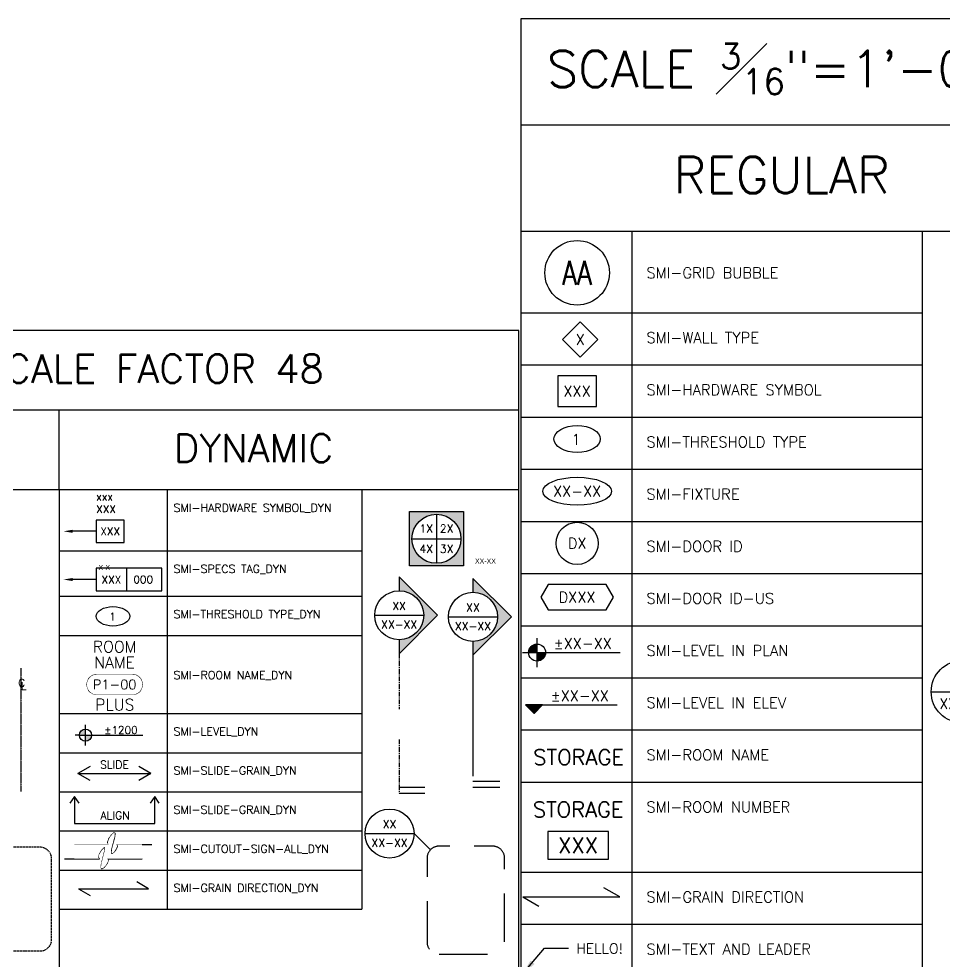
# Model space of a CAD drawing. Header units: inches. Extents: x -11160 to 9368, y -3485 to 2663.
# Drawn here: x -3901.5 to -3442.9, y 1054.7 to 1521.7 of the extents above; entities that cross this region are included whole.
import ezdxf
from ezdxf.enums import TextEntityAlignment as Align

# ---------------------------------------------------------------- set-up
doc = ezdxf.new("R2018")
doc.units = ezdxf.units.IN
doc.header["$MEASUREMENT"] = 0
doc.set_wipeout_variables(frame=1)
for name, pattern in [('AUDIT_D_100415104425-1', [0]), ('CENTER', [2, 1.25, -0.25, 0.25, -0.25]), ('CENTER2', [1.125, 0.75, -0.125, 0.125, -0.125]), ('HIDDENX2', [0.75, 0.5, -0.25])]:
    doc.linetypes.add(name, pattern=pattern)
doc.layers.add('A-ARCH-NOTE', color=2, linetype='AUDIT_D_100415104425-1', lineweight=20)
doc.layers.add('SM-A-NOTE', color=2, linetype='Continuous')
doc.layers.add('SM-I-Ctrl-Wout', color=197, linetype='Continuous')
doc.styles.add('ATTRIBUTES', font='romans.shx')
doc.styles.add('ATTRIBUTES-1', font='romans.shx', dxfattribs={"height": 0.082031})
doc.styles.add('SIMPLEX', font='simplex.shx')
doc.styles.add('SMI-1', font='romans.shx', dxfattribs={"height": 0.082031})
doc.styles.add('SMI-48', font='romans.shx', dxfattribs={"height": 4})
doc.styles.add('SMI-64', font='romans.shx', dxfattribs={"height": 5.332031})
doc.styles.add('SMM-1', font='romans.shx', dxfattribs={"height": 2})
doc.styles.add('SMM-75', font='romans.shx', dxfattribs={"height": 150})
doc.dimstyles.new('SMI-64', dxfattribs={"dimscale": 64, "dimtxt": 5.332031, "dimasz": 0.125, "dimexe": 0.078125, "dimexo": 0.078125, "dimgap": 0.0625, "dimtad": 1, "dimdec": 4, "dimzin": 3, "dimdsep": 46, "dimlunit": 4, "dimtxsty": 'SMI-64', "dimblk": 'SMI-thick', "dimcen": 0.09375, "dimclrd": 1, "dimclre": 1, "dimclrt": 2, "dimadec": 0, "dimazin": 0, "dimtfac": 0.09375, "dimtdec": 4, "dimtmove": 2, "dimatfit": 3, "dimfxl": 0.078125, "dimfrac": 2, "dimtolj": 1, "dimtzin": 3, "dimarcsym": 0})

# ---------------------------------------------------------------- blocks, each defined once
blk = doc.blocks.new('SMI-cline-symbol')
at = {"color": 2, "char_height": 0.082, "width": 2.23601, "style": 'SMI-1'}
for s, insert, attachment_point in [('C', (-0.029, 0.114), 1), ('L', (0, 0), 7)]:
    blk.add_mtext(s, dxfattribs=dict(at, insert=insert, attachment_point=attachment_point))
blk = doc.blocks.new('SMI-4way-elev_dyn')
h = blk.add_hatch(color=8)
h.paths.add_polyline_path([(-0.2802, 0.2802), (-0.2802, -0.2802), (0.2802, -0.2802), (0.2802, 0.2802)])
h.paths.add_polyline_path([(0.2531, 0, 1), (-0.2531, 0, 1)], flags=16)
h.paths.add_polyline_path([(-0.1881, -0.1666), (-0.0065, -0.1666), (-0.0065, -0.0436), (-0.1881, -0.0436)], flags=8)
h.paths.add_polyline_path([(0.0221, -0.1666), (0.1998, -0.1666), (0.1998, -0.0436), (0.0221, -0.0436)], flags=8)
h.paths.add_polyline_path([(0.0221, 0.0436), (0.1998, 0.0436), (0.1998, 0.1666), (0.0221, 0.1666)], flags=8)
h.paths.add_polyline_path([(-0.194, 0.0436), (-0.0397, 0.0436), (-0.0397, 0.1666), (-0.194, 0.1666)], flags=8)
at = {"color": 3}
for p, q in [((0, 0.2531), (0, -0.2531)), ((-0.2531, 0), (0.2531, 0))]:
    blk.add_line(p, q, dxfattribs=at)
at = {"color": 8}
blk.add_lwpolyline([(-0.2802, -0.2802), (-0.2802, 0.2802), (0.2802, 0.2802), (0.2802, -0.2802)], close=True, dxfattribs=at)
at = {"color": 3}
blk.add_circle((0, 0), 0.2531, dxfattribs=at)
at = {"color": 8}
blk.add_circle((0, 0), 0.2531, dxfattribs=at)
at = {"color": 2, "style": 'ATTRIBUTES-1'}
for tag, p in [('N1', (-0.1051, 0.1051)), ('N2', (0.1051, 0.1051)), ('N4', (-0.1051, -0.1051)), ('N3', (0.1051, -0.1051))]:
    blk.add_attdef(tag, text='', height=0.082, dxfattribs=at).set_placement(p, align=Align.MIDDLE_CENTER)
at = {"color": 2, "lineweight": 30, "flags": 104}
blk.add_attdef('PAGE', text='', height=0.082, dxfattribs=at).set_placement((0.398, -0.2046), align=Align.TOP_LEFT)
blk = doc.blocks.new('*U141')
at = {"color": 3}
blk.add_line((0, -44.7), (6.74, -44.7), dxfattribs=at)
at = {"color": 5}
blk.add_line((0, -46.22), (6.74, -46.22), dxfattribs=at)
at = {"color": 5, "linetype": 'CENTER'}
for points in [[(0, -9.66), (0, -24.23)], [(0, -32.17), (0, -46.22)]]:
    blk.add_lwpolyline(points, dxfattribs=at)
blk = doc.blocks.new('*U142')
at = {"layer": 'A-ARCH-NOTE', "color": 3}
blk.add_lwpolyline([(-4.63, -4.76, -1), (-4.63, 0.53), (4.63, 0.53, -1), (4.63, -4.76)], format="xyb", close=True, dxfattribs=at)
at = {"color": 0, "style": 'SIMPLEX'}
blk.add_attdef('P1-00', text='', height=2.5, dxfattribs=at).set_placement((0, -2.11), align=Align.MIDDLE)
at = {"layer": 'A-ARCH-NOTE', "color": 4, "style": 'ATTRIBUTES-1'}
for tag, p in [('RM_NAME2', (0, 6.3)), ('RM_NAME', (0, 2.14)), ('MISC', (0.03, -8.89))]:
    blk.add_attdef(tag, text='', height=3, dxfattribs=at).set_placement(p, align=Align.CENTER)
blk.add_wipeout([(0, 0.53), (4.63, 0.53), (4.91, 0.51), (5.09, 0.49), (5.57, 0.35), (5.95, 0.17), (6.3, -0.07), (6.63, -0.39), (6.93, -0.82), (7.09, -1.15), (7.22, -1.62), (7.27, -2.11), (7.22, -2.61), (7.09, -3.08), (6.93, -3.41), (6.63, -3.84), (6.3, -4.16), (5.95, -4.4), (5.57, -4.58), (5.09, -4.72), (4.91, -4.74), (4.63, -4.76), (0, -4.76), (-4.63, -4.76), (-4.91, -4.74), (-5.09, -4.72), (-5.57, -4.58), (-5.95, -4.4), (-6.3, -4.16), (-6.63, -3.84), (-6.93, -3.41), (-7.09, -3.08), (-7.22, -2.61), (-7.27, -2.11), (-7.22, -1.62), (-7.09, -1.15), (-6.93, -0.82), (-6.63, -0.39), (-6.3, -0.07), (-5.95, 0.17), (-5.57, 0.35), (-5.09, 0.49), (-4.91, 0.51), (-4.63, 0.53)]).dxf.layer = 'SM-I-Ctrl-Wout'
blk = doc.blocks.new('*U145')
at = {"color": 1}
blk.add_lwpolyline([(0, -2.91), (7.29, -2.91), (7.29, 2.91), (0, 2.91)], close=True, dxfattribs=at)
blk.add_lwpolyline([(-6.19, 0.02, 0.8, 0, 0), (-8.59, 0.02, 0, 0, 0)], format="xyseb", dxfattribs=at)
for points in [[(-4.2, 0.02), (-6.19, 0.02)], [(0, 0.02), (-4.2, 0.02)]]:
    blk.add_lwpolyline(points, dxfattribs=at)
at = {"color": 2, "style": 'ATTRIBUTES-1'}
for tag, p in [('NAME2', (0, 9.13)), ('NAME1', (0, 5.82))]:
    blk.add_attdef(tag, text='', height=2, dxfattribs=at).set_placement(p, align=Align.MIDDLE_LEFT)
blk.add_attdef('NO.', text='', height=2, dxfattribs=at).set_placement((3.64, 0), align=Align.MIDDLE_CENTER)
blk = doc.blocks.new('*U201')
at = {"color": 1}
blk.add_line((7.93, 3.02), (7.93, -2.98), dxfattribs=at)
at = {"color": 0}
blk.add_lwpolyline([(0, -2.98), (17.23, -2.98), (17.23, 3.02), (0, 3.02)], close=True, dxfattribs=at)
at = {"color": 1, "linetype": 'ByBlock'}
blk.add_lwpolyline([(-6.22, 0.02, 0.8, 0, 0), (-8.62, 0.02, 0, 0, 0)], format="xyseb", dxfattribs=at)
for points in [[(-4.8, 0.02), (-6.22, 0.02)], [(0, 0.02), (-4.8, 0.02)]]:
    blk.add_lwpolyline(points, dxfattribs=at)
at = {"color": 2, "lineweight": 30, "flags": 104}
blk.add_attdef('NAME', text='', height=2, dxfattribs=at).set_placement((0.57, 3.83), align=Align.BOTTOM_LEFT)
at = {"color": 2, "style": 'SMM-1'}
blk.add_attdef('TYP', text='', height=2, dxfattribs=at).set_placement((3.96, 0.02), align=Align.MIDDLE_CENTER)
blk.add_attdef('XXX', text='', height=2, dxfattribs=at).set_placement((9.73, 0.02), align=Align.MIDDLE_LEFT)
blk = doc.blocks.new('*U147')
at = {"linetype": 'ByBlock'}
for points in [[(-0.328, 0.188), (0.129, 0.188, -0.35878), (0.113, 0.222, -0.158891), (0.191, 0.34, -0.660676), (0.202, 0.336, -0.099894), (0.193, 0.272), (0.16, 0.144, 0.063527), (0.151, 0.074, 0.712672), (0.172, 0.064, 0.165502), (0.24, 0.151, 0.321469), (0.232, 0.188), (0.69, 0.188)], [(-0.457, 0), (0, 0, -0.35878), (-0.015, 0.034, -0.158891), (0.062, 0.152, -0.660676), (0.073, 0.148, -0.099894), (0.064, 0.084), (0.032, -0.044, 0.063527), (0.023, -0.113, 0.712672), (0.043, -0.124, 0.165502), (0.112, -0.036, 0.321469), (0.104, 0), (0.561, 0)]]:
    blk.add_lwpolyline(points, format="xyb", dxfattribs=at)
at = {"color": 191, "linetype": 'ByBlock'}
blk.add_wipeout([(-0.328, 0.188), (-0.328, 0), (0, 0), (-0.007, 0.005), (-0.011, 0.009), (-0.014, 0.014), (-0.016, 0.021), (-0.016, 0.027), (-0.015, 0.034), (-0.012, 0.045), (-0.009, 0.055), (-0.004, 0.067), (0.002, 0.078), (0.009, 0.091), (0.014, 0.099), (0.021, 0.11), (0.027, 0.117), (0.034, 0.125), (0.039, 0.131), (0.046, 0.138), (0.052, 0.144), (0.059, 0.15), (0.065, 0.154), (0.069, 0.154), (0.071, 0.149), (0.073, 0.144), (0.073, 0.131), (0.072, 0.115), (0.07, 0.105), (0.068, 0.096), (0.064, 0.084), (0.061, 0.069), (0.058, 0.059), (0.055, 0.049), (0.052, 0.035), (0.048, 0.02), (0.045, 0.01), (0.041, -0.008), (0.038, -0.019), (0.034, -0.034), (0.031, -0.048), (0.027, -0.063), (0.025, -0.08), (0.023, -0.098), (0.023, -0.117), (0.024, -0.121), (0.026, -0.124), (0.029, -0.126), (0.037, -0.127), (0.046, -0.122), (0.055, -0.115), (0.063, -0.109), (0.074, -0.098), (0.08, -0.091), (0.089, -0.079), (0.096, -0.069), (0.101, -0.06), (0.106, -0.05), (0.112, -0.036), (0.114, -0.026), (0.114, -0.017), (0.111, -0.009), (0.106, -0.002), (0.104, 0), (0.561, 0), (0.561, 0.188), (0.232, 0.188), (0.237, 0.183), (0.24, 0.177), (0.242, 0.171), (0.243, 0.166), (0.243, 0.16), (0.241, 0.154), (0.239, 0.147), (0.236, 0.141), (0.231, 0.13), (0.227, 0.122), (0.22, 0.112), (0.216, 0.106), (0.211, 0.099), (0.205, 0.093), (0.199, 0.086), (0.193, 0.081), (0.187, 0.076), (0.181, 0.071), (0.175, 0.066), (0.172, 0.064), (0.169, 0.062), (0.165, 0.061), (0.162, 0.061), (0.16, 0.061), (0.158, 0.062), (0.155, 0.064), (0.153, 0.066), (0.152, 0.068), (0.151, 0.07), (0.151, 0.074), (0.152, 0.087), (0.153, 0.104), (0.156, 0.126), (0.159, 0.14), (0.162, 0.15), (0.164, 0.16), (0.168, 0.173), (0.169, 0.18), (0.172, 0.19), (0.176, 0.204), (0.179, 0.217), (0.182, 0.228), (0.185, 0.24), (0.189, 0.254), (0.193, 0.27), (0.196, 0.28), (0.198, 0.287), (0.2, 0.298), (0.201, 0.308), (0.202, 0.315), (0.202, 0.326), (0.202, 0.33), (0.201, 0.337), (0.201, 0.337), (0.199, 0.34), (0.198, 0.341), (0.194, 0.342), (0.191, 0.34), (0.186, 0.336), (0.177, 0.328), (0.168, 0.319), (0.16, 0.31), (0.149, 0.297), (0.138, 0.279), (0.131, 0.267), (0.125, 0.255), (0.121, 0.245), (0.117, 0.235), (0.113, 0.222), (0.112, 0.212), (0.113, 0.206), (0.116, 0.199), (0.12, 0.194), (0.123, 0.191), (0.129, 0.188)], dxfattribs=at).dxf.layer = 'SM-I-Ctrl-Wout'
blk = doc.blocks.new('*U149')
at = {"color": 3}
blk.add_ellipse((4.3, -0.07), major_axis=(4.38, 0), ratio=0.581778, dxfattribs=at)
at = {"color": 2, "style": 'ATTRIBUTES-1'}
blk.add_attdef('TRASH_NO.', text='', height=2, dxfattribs=at).set_placement((4.13, -1.14), align=Align.CENTER)
blk = doc.blocks.new('*U150')
h = blk.add_hatch(color=9)
h.paths.add_polyline_path([(0, 1.6, 0.414214), (-1.6, 0), (0, 0)])
h.paths.add_polyline_path([(1.6, 0), (0, 0), (0, -1.6, 0.414214)])
at = {"color": 3}
for p, q in [((0, -2.75), (0, 2.75)), ((-1.6, 0), (-2.75, 0)), ((-1.6, 0), (15.05, 0))]:
    blk.add_line(p, q, dxfattribs=at)
blk.add_circle((0, 0), 1.6, dxfattribs=at)
at = {"color": 2, "style": 'ATTRIBUTES-1'}
blk.add_attdef('LEVEL', text='', height=2, dxfattribs=at).set_placement((4.92, -0.27), align=Align.BOTTOM_LEFT)
blk = doc.blocks.new('SMI-thick')
at = {"color": 0, "linetype": 'Continuous'}
blk.add_line((-1.078, 0), (1.078, 0), dxfattribs=at)
at = {"color": 4, "linetype": 'Continuous'}
blk.add_line((0.386, 0.386), (-0.386, -0.386), dxfattribs=at)
blk = doc.blocks.new('SMM-reference-bubble')
at = {"color": 3}
blk.add_line((-6.17, 0), (6.17, 0), dxfattribs=at)
blk.add_circle((0, 0), 6.17, dxfattribs=at)
at = {"color": 2, "style": 'ATTRIBUTES-1'}
for tag, p in [('NO', (0, 2.34)), ('PAGE', (0, -2.34))]:
    blk.add_attdef(tag, text='', height=2, dxfattribs=at).set_placement(p, align=Align.MIDDLE_CENTER)
blk = doc.blocks.new('SMI-grain_direction_DYN')
for p, q in [((0, 0), (3.05, -1.76)), ((0, 0), (18.36, 0)), ((18.36, 0), (15.31, 1.76))]:
    blk.add_line(p, q)
blk = doc.blocks.new('*U158')
at = {"color": 1}
for points in [[(0.0477, -0.0674), (0, 0), (-0.0477, -0.0674)], [(0, 0), (0, -0.2781), (0.8279, -0.2781), (0.8279, 0)], [(0.8755, -0.0674), (0.8279, 0), (0.7802, -0.0674)]]:
    blk.add_lwpolyline(points, dxfattribs=at)
at = {"color": 2, "style": 'SMM-1', "flags": 8}
blk.add_attdef('ALIGN', text='', height=0.082, dxfattribs=at).set_placement((0.4191, -0.194), align=Align.MIDDLE_CENTER)
blk = doc.blocks.new('SMI-room_number')
at = {"color": 3}
blk.add_lwpolyline([(0, -0.1074), (0.4683, -0.1074), (0.4683, 0.1074), (0, 0.1074)], close=True, dxfattribs=at)
at = {"color": 4, "style": 'ATTRIBUTES'}
blk.add_attdef('R_NAME', text='', height=0.1197, dxfattribs=at).set_placement((0.2341, 0.2773), align=Align.MIDDLE_CENTER)
at = {"color": 2, "style": 'ATTRIBUTES'}
blk.add_attdef('NO.', text='', height=0.1197, dxfattribs=at).set_placement((0.2341, 0), align=Align.MIDDLE_CENTER)
blk = doc.blocks.new('SMI-walltype')
at = {"color": 3}
blk.add_lwpolyline([(-0.0013, -0.1357), (0.1348, 0.0004), (-0.0013, 0.1365), (-0.1374, 0.0004)], close=True, dxfattribs=at)
at = {"color": 2, "style": 'ATTRIBUTES-1'}
blk.add_attdef('WALL_TYPE_NO.', text='', height=0.082, dxfattribs=at).set_placement((0, 0), align=Align.MIDDLE_CENTER)
blk = doc.blocks.new('*U163')
at = {"color": 1}
for p, q in [((-0.2515, 0.0722), (-0.3765, 0)), ((0.3765, 0), (0.2515, -0.0722))]:
    blk.add_line(p, q, dxfattribs=at)
blk.add_lwpolyline([(-0.2515, -0.0722), (-0.3765, 0), (0.3765, 0), (0.2515, 0.0722)], dxfattribs=at)
at = {"color": 2, "style": 'SMI-1', "flags": 8}
blk.add_attdef('TEXT', text='', height=0.082, dxfattribs=at).set_placement((0, 0.0925), align=Align.MIDDLE_CENTER)
blk = doc.blocks.new('*U164')
at = {"color": 5, "linetype": 'CENTER'}
blk.add_line((0, -0.3963), (0, -1.7573), dxfattribs=at)
at = {"color": 3}
blk.add_line((0, -1.6948), (0.2763, -1.6948), dxfattribs=at)
at = {"color": 5}
blk.add_line((0, -1.7573), (0.2763, -1.7573), dxfattribs=at)
blk = doc.blocks.new('*U204')
h = blk.add_hatch(color=8)
edge = h.paths.add_edge_path()
edge.add_line((0.3963, 0), (0, 0.3963))
edge.add_line((0, 0.3963), (0, 0.2531))
edge.add_arc((0, 0), 0.2531, -90, 90, ccw=False)
edge.add_line((0, -0.2531), (0, -0.3963))
edge.add_line((0, -0.3963), (0.3963, 0))
at = {"color": 3}
blk.add_line((-0.2531, 0), (0.2531, 0), dxfattribs=at)
at = {"color": 8}
blk.add_lwpolyline([(0.3963, 0), (0, 0.3963), (0, 0.2531, -1), (0, -0.2531), (0, -0.3963)], format="xyb", close=True, dxfattribs=at)
at = {"color": 3}
blk.add_circle((0, 0), 0.2531, dxfattribs=at)
at = {"color": 2, "style": 'SMI-1', "flags": 8}
for tag, p in [('NO', (0, 0.096)), ('PAGE', (0, -0.096))]:
    blk.add_attdef(tag, text='', height=0.082, dxfattribs=at).set_placement(p, align=Align.MIDDLE_CENTER)
blk = doc.blocks.new('SMI-room_name')
at = {"color": 4, "style": 'ATTRIBUTES'}
blk.add_attdef('R_NAME', text='', height=0.1197, dxfattribs=at).set_placement((0, 0), align=Align.MIDDLE_CENTER)
blk = doc.blocks.new('*U205')
at = {"color": 3}
for p, q in [((-0.6397, 0.6876), (-0.1335, 0.6876)), ((-0.1335, 0.6876), (0.0366, 0.521))]:
    blk.add_line(p, q, dxfattribs=at)
at = {"color": 3, "linetype": 'HIDDENX2', "flags": 128}
blk.add_lwpolyline([(0.125, -0.5576), (0.6769, -0.5576, 0.414214), (0.8019, -0.4326), (0.8019, 0.4326, 0.414214), (0.6769, 0.5576), (0.125, 0.5576, 0.414214), (0, 0.4326), (0, -0.4326, 0.414214)], format="xyb", close=True, dxfattribs=at)
at = {"color": 3}
blk.add_circle((-0.3866, 0.6876), 0.2531, dxfattribs=at)
at = {"color": 2, "style": 'SMI-1', "flags": 8}
for tag, p in [('#', (-0.3866, 0.7836)), ('##', (-0.3866, 0.5916))]:
    blk.add_attdef(tag, text='', height=0.082, dxfattribs=at).set_placement(p, align=Align.MIDDLE_CENTER)
blk = doc.blocks.new('SMI-grid_bubble')
at = {"linetype": 'Continuous'}
blk.add_circle((0, 0), 0.25, dxfattribs=at)
at = {"color": 2, "linetype": 'Continuous', "style": 'SMI-1', "width": 0.8}
blk.add_attdef('XX', text='', height=0.1875, dxfattribs=at).set_placement((0, 0), align=Align.MIDDLE_CENTER)
blk = doc.blocks.new('SMI-hardware_symbol')
at = {"color": 1}
blk.add_lwpolyline([(-0.1493, -0.1193), (0.1494, -0.1193), (0.1494, 0.1192), (-0.1493, 0.1192)], close=True, dxfattribs=at)
at = {"color": 2, "style": 'ATTRIBUTES-1'}
blk.add_attdef('NO.', text='', height=0.082, dxfattribs=at).set_placement((0, 0), align=Align.MIDDLE_CENTER)
blk = doc.blocks.new('SMI-trash_type')
at = {"color": 3}
blk.add_ellipse((0, 0), major_axis=(0.1797, 0), ratio=0.581778, dxfattribs=at)
at = {"color": 2, "style": 'ATTRIBUTES-1'}
blk.add_attdef('TRASH_NO.', text='', height=0.082, dxfattribs=at).set_placement((-0.0072, -0.0441), align=Align.CENTER)
blk = doc.blocks.new('SMI-fixture')
at = {"color": 3}
blk.add_ellipse((0, 0), major_axis=(0.2668, 0), ratio=0.405564, dxfattribs=at)
at = {"color": 2, "style": 'ATTRIBUTES-1'}
blk.add_attdef('FIXTURE_NO.', text='', height=0.082, dxfattribs=at).set_placement((0, 0), align=Align.MIDDLE_CENTER)
blk = doc.blocks.new('SMI-door-ID')
at = {"color": 2}
blk.add_circle((-0.001, -0.0007), 0.1633, dxfattribs=at)
at = {"color": 2, "style": 'ATTRIBUTES-1'}
blk.add_attdef('DOOR_NO.', text='', height=0.082, dxfattribs=at).set_placement((0, 0), align=Align.MIDDLE_CENTER)
blk = doc.blocks.new('SMI-door-ID-US')
at = {"color": 2}
blk.add_lwpolyline([(0.2243, 0.0986), (-0.2241, 0.0986), (-0.281, 0), (-0.2241, -0.0986), (0.2243, -0.0986), (0.2812, 0)], close=True, dxfattribs=at)
at = {"color": 2, "style": 'ATTRIBUTES-1'}
blk.add_attdef('DOOR_ID', text='', height=0.082, dxfattribs=at).set_placement((0, 0), align=Align.MIDDLE_CENTER)
blk = doc.blocks.new('SMI-level_in_plan')
at = {"color": 3}
for p, q in [((0, -0.1129), (0, 0.1129)), ((-0.1129, 0), (0.6433, 0)), ((-0.0652, 0.0089), (-0.0089, 0.0652)), ((-0.0641, 0), (0.0016, 0.0658)), ((-0.062, 0.022), (-0.022, 0.062)), ((-0.0542, 0), (0, 0.0542)), ((-0.0442, 0), (0, 0.0442)), ((-0.0343, 0), (0, 0.0343)), ((-0.0244, 0), (0, 0.0244)), ((-0.0144, 0), (0, 0.0144)), ((-0.0045, 0), (0, 0.0045)), ((0.0641, 0), (-0.0016, -0.0658)), ((0.0045, 0), (0, -0.0045)), ((0.0244, 0), (0, -0.0244)), ((0.0144, 0), (0, -0.0144)), ((0.0343, 0), (0, -0.0343)), ((0.0442, 0), (0, -0.0442)), ((0.0542, 0), (0, -0.0542)), ((0.0652, -0.0089), (0.0089, -0.0652)), ((0.062, -0.022), (0.022, -0.062))]:
    blk.add_line(p, q, dxfattribs=at)
blk.add_circle((0, 0), 0.0658, dxfattribs=at)
at = {"color": 2, "style": 'ATTRIBUTES-1'}
blk.add_attdef('LEVEL', text='', height=0.082, dxfattribs=at).set_placement((0.3545, 0.0702), align=Align.MIDDLE_CENTER)
blk = doc.blocks.new('SMI-level_in_elev')
at = {"color": 3}
for p, q in [((-0.0658, 0.0658), (0.6433, 0.0658)), ((-0.06, 0.06), (-0.0542, 0.0658)), ((-0.055, 0.055), (-0.0442, 0.0658)), ((-0.05, 0.05), (-0.0343, 0.0658)), ((-0.0451, 0.0451), (-0.0244, 0.0658)), ((-0.0401, 0.0401), (-0.0144, 0.0658)), ((-0.0351, 0.0351), (-0.0045, 0.0658)), ((0.0045, 0.0658), (-0.0307, 0.0307)), ((0.0144, 0.0658), (-0.0257, 0.0257)), ((0.0244, 0.0658), (-0.0207, 0.0207)), ((0.0343, 0.0658), (-0.0157, 0.0157)), ((0.0442, 0.0658), (-0.0108, 0.0108)), ((0.0542, 0.0658), (-0.0058, 0.0058)), ((0.0641, 0.0658), (-0.0008, 0.0008))]:
    blk.add_line(p, q, dxfattribs=at)
blk.add_lwpolyline([(-0.0658, 0.0658), (0, 0), (0.0658, 0.0658), (-0.0658, 0.0658)], dxfattribs=at)
at = {"color": 2, "style": 'ATTRIBUTES-1'}
blk.add_attdef('LEVEL', text='', height=0.082, dxfattribs=at).set_placement((0.3545, 0.136), align=Align.MIDDLE_CENTER)
blk = doc.blocks.new('SMI-grain_direction')
at = {"color": 1}
for p, q in [((-0.7529, 0), (0, 0)), ((-0.7529, 0), (-0.6279, -0.0722)), ((0, 0), (-0.125, 0.0722))]:
    blk.add_line(p, q, dxfattribs=at)

msp = doc.modelspace()

# ---------------------------------------------------------------- linework, layer by layer
for p, q in [((-3597.61319, 1416.33118), (-3597.61319, 981.44152)), ((-3453.68678, 1416.33118), (-3453.68678, 955.60149)), ((-3652.70077, 1376.00632), (-3453.68678, 1376.00632)), ((-3652.70077, 1350.1663), (-3453.68678, 1350.1663)), ((-3652.70077, 1324.32627), (-3453.68678, 1324.32627)), ((-3652.70077, 1298.48624), (-3453.68678, 1298.48624)), ((-3827.98896, 1288.22875), (-3827.98896, 1080.51129)), ((-3731.47041, 1288.22875), (-3731.47041, 1080.51129)), ((-3652.70077, 1272.64621), (-3453.68678, 1272.64621)), ((-3881.47608, 1257.9851), (-3731.47041, 1257.9851)), ((-3652.70077, 1246.80619), (-3453.68678, 1246.80619)), ((-3881.47608, 1235.55145), (-3731.47041, 1235.55145)), ((-3652.70077, 1220.96616), (-3453.68678, 1220.96616)), ((-3881.47608, 1216.17143), (-3731.47041, 1216.17143)), ((-3652.70077, 1195.12613), (-3453.68678, 1195.12613)), ((-3652.70077, 1169.28611), (-3453.68678, 1169.28611)), ((-3881.47608, 1158.03137), (-3731.47041, 1158.03137)), ((-3652.70077, 1143.44608), (-3453.68678, 1143.44608)), ((-3881.47608, 1138.65135), (-3731.47041, 1138.65135)), ((-3652.70077, 1098.85306), (-3453.68678, 1098.85306)), ((-3881.47608, 1080.51129), (-3731.47041, 1080.51129)), ((-3652.70077, 1073.01304), (-3453.68678, 1073.01304))]:
    msp.add_line(p, q)
at = {"color": 30}
msp.add_line((-3881.47608, 1288.22875), (-3881.47608, 1327.72602), dxfattribs=at)
at = {"color": 8, "linetype": 'CENTER2'}
msp.add_line((-3900.48987, 1199.93661), (-3900.48987, 1138.77166), dxfattribs=at)
at = {"color": 30}
for points in [[(-3045.11312, 1468.99421), (-3045.11312, 1521.65724), (-3652.70077, 1521.65724), (-3652.70077, 1468.99421)], [(-3045.11312, 1416.33118), (-3045.11312, 1468.99421), (-3652.70077, 1468.99421), (-3652.70077, 1416.33118)], [(-3348.90695, 1416.33118), (-3652.70077, 1416.33118), (-3652.70077, 903.92144), (-3348.90695, 903.92144)], [(-3653.6307, 1327.72602), (-3653.6307, 1367.22329), (-4109.32145, 1367.22329), (-4109.32145, 1327.72602)], [(-3653.6307, 1288.22875), (-3653.6307, 1327.72602), (-4109.32145, 1327.72602), (-4109.32145, 1288.22875)], [(-3881.47608, 1288.22875), (-4109.32145, 1288.22875), (-4109.32145, 903.92144), (-3881.47608, 903.92144)]]:
    msp.add_lwpolyline(points, dxfattribs=at)
msp.add_lwpolyline([(-3881.47608, 903.92144), (-3653.6307, 903.92144), (-3653.6307, 1288.22875), (-3881.47608, 1288.22875)], close=True, dxfattribs=at)
at = {"color": 3, "linetype": 'HIDDENX2', "flags": 128}
msp.add_lwpolyline([(-3921.15538, 1059.77548), (-3891.02829, 1059.77548, 0.414213562), (-3885.26829, 1065.53548), (-3885.26829, 1105.40758, 0.414213562), (-3891.02829, 1111.16758), (-3921.15538, 1111.16758, 0.414213562), (-3926.91538, 1105.40758), (-3926.91538, 1065.53548, 0.414213562)], format="xyb", close=True, dxfattribs=at)

# ---------------------------------------------------------------- block references
at = {"color": 0}
ref = msp.add_blockref('SMI-grid_bubble', (-3624.8, 1395.82175), dxfattribs=dict(at, xscale=64, yscale=64, zscale=64))
ref.add_attrib('XX', 'AA', dxfattribs={"color": 0, "linetype": 'Continuous', "height": 12, "style": 'SMI-1', "width": 0.8}).set_placement((-3624.8, 1395.82175), align=Align.MIDDLE_CENTER)
at = {"color": 0, "xscale": 64, "yscale": 64, "zscale": 64}
for name, p, values in [('SMI-walltype', (-3623.18078, 1362.75373), {'WALL_TYPE_NO.': 'X'}), ('SMI-trash_type', (-3624.8, 1313.47596), {'TRASH_NO.': '1'}), ('SMI-fixture', (-3624.8, 1287.57852), {'FIXTURE_NO.': 'XX-XX'}), ('SMI-door-ID', (-3624.73492, 1261.7956), {'DOOR_NO.': 'DX'}), ('SMI-level_in_plan', (-3644.6649, 1207.62353), {'LEVEL': '%%pXX-XX'}), ('SMI-level_in_elev', (-3646.17145, 1177.48039), {'LEVEL': '%%pXX-XX'})]:
    msp.add_blockref(name, p, dxfattribs=at).add_auto_attribs(values)
for name, p, xscale, yscale, zscale, values in [('SMI-hardware_symbol', (-3624.80303, 1337.1311), 64, 64, 64, {'NO.': 'XXX'}), ('*U145', (-3863.13703, 1267.69326), 1.889763779527559, 1.889763779527559, 1.889763779527559, {'NO.': 'XXX', 'NAME1': 'XXX', 'NAME2': 'xxx'}), ('*U204', (-3712.99044, 1226.1101), 48, 48, 48, {'NO': 'XX', 'PAGE': 'XX-XX'}), ('*U204', (-3676.41555, 1225.3492), 48, 48, 48, {'NO': 'XX', 'PAGE': 'XX-XX'}), ('SMI-door-ID-US', (-3624.80434, 1235.06817), 64, 64, 64, {'DOOR_ID': 'DXXX'}), ('*U149', (-3862.99573, 1225.74144), 1.889763779527559, 1.889763779527559, 1.889763779527559, {'TRASH_NO.': '1'}), ('SMM-reference-bubble', (-3433.73695, 1188.23155), 2.519685039370079, 2.519685039370079, 2.519685039370079, {'NO': 'XX', 'PAGE': 'XX-XX'}), ('*U150', (-3868.47524, 1166.71866), 1.889763779527559, 1.889763779527559, 1.889763779527559, {'LEVEL': '%%p1200'}), ('SMI-room_name', (-3624.06363, 1155.79604), 64, 64, 64, {'R_NAME': 'STORAGE'}), ('*U163', (-3854.14375, 1147.67426), 48, 48, 48, {'TEXT': 'SLIDE'}), ('*U158', (-3873.94221, 1136.28695), 48, 48, 48, {'ALIGN': 'ALIGN'}), ('*U205', (-3699.2117, 1084.94988), 48, 48, 48, {'#': 'XX', '##': 'XX-XX'}), ('SMI-room_number', (-3639.2496, 1112.13516), 64, 64, 64, {'NO.': 'XXX', 'R_NAME': 'STORAGE'})]:
    msp.add_blockref(name, p, dxfattribs=dict(xscale=xscale, yscale=yscale, zscale=zscale)).add_auto_attribs(values)
ref = msp.add_blockref('SMI-4way-elev_dyn', (-3694.52137, 1264.04346), dxfattribs=dict(xscale=47.99999999999996, yscale=47.99999999999996, zscale=47.99999999999996))
ref.add_attrib('N1', '1X', dxfattribs={"color": 2, "height": 3.9375, "style": 'ATTRIBUTES-1'}).set_placement((-3699.56704, 1269.08913), align=Align.MIDDLE_CENTER)
ref.add_attrib('N2', '2X', dxfattribs={"color": 2, "height": 3.9375, "style": 'ATTRIBUTES-1'}).set_placement((-3689.47569, 1269.08913), align=Align.MIDDLE_CENTER)
ref.add_attrib('N3', '3X', dxfattribs={"color": 2, "height": 3.9375, "style": 'ATTRIBUTES-1'}).set_placement((-3689.47569, 1258.99778), align=Align.MIDDLE_CENTER)
ref.add_attrib('N4', '4X', dxfattribs={"color": 2, "height": 3.9375, "style": 'ATTRIBUTES-1'}).set_placement((-3699.56704, 1258.99778), align=Align.MIDDLE_CENTER)
lines = msp.add_mtext('XX-XX', dxfattribs={"color": 2, "insert": (-3675.41693, 1254.2206), "char_height": 2.5, "attachment_point": 1})
ref.add_attrib('PAGE', '', (-3675.41693, 1254.2206), dxfattribs={"flags": 104}).embed_mtext(lines)
at = {"color": 1}
ref = msp.add_blockref('*U201', (-3863.13703, 1243.79502), dxfattribs=dict(at, xscale=1.889763779527559, yscale=1.889763779527559, zscale=1.889763779527559))
ref.add_attrib('TYP', 'XXX', dxfattribs={"layer": 'SM-A-NOTE', "height": 3.779528, "style": 'SMM-1'}).set_placement((-3855.64455, 1243.83385), align=Align.MIDDLE_CENTER)
ref.add_attrib('XXX', '000', dxfattribs={"layer": 'SM-A-NOTE', "height": 3.779528, "style": 'SMM-1'}).set_placement((-3844.74512, 1243.83385), align=Align.MIDDLE_LEFT)
lines = msp.add_mtext('X-X', dxfattribs={"color": 2, "insert": (-3862.06393, 1251.02461), "char_height": 2.5, "attachment_point": 1})
ref.add_attrib('NAME', '', (-3862.06393, 1251.02461), dxfattribs={"flags": 104}).embed_mtext(lines)
for name, p, xscale, yscale, zscale in [('*U141', (-3712.99044, 1225.3492), 1.889763779527559, 1.889763779527559, 1.889763779527559), ('*U164', (-3676.41555, 1225.3492), 48, 48, 48), ('SMI-cline-symbol', (-3900.48987, 1189.23064), 46.08000000000003, 46.08000000000003, 46.08000000000003), ('SMI-grain_direction_DYN', (-3871.9525, 1090.64684), 1.889763779527559, 1.889763779527559, 1.889763779527559), ('SMI-grain_direction', (-3603.59866, 1086.5271), 64, 64, 64)]:
    msp.add_blockref(name, p, dxfattribs=dict(xscale=xscale, yscale=yscale, zscale=zscale))

# ---------------------------------------------------------------- texts
at = {"attachment_point": 1}
for s, insert, char_height, width, style in [('\\A1;SCALE {\\H0.7x;\\S3#16;}"=1\'-0"; SCALE FACTOR 64 ', (-3639.75819, 1509.47573), 18, 582.6851372, 'SMI-64'), ('REGULAR', (-3577.0492, 1453.26376), 18, 582.6851372, 'SMI-64'), ('\\A1;SCALE {\\H0.7x;\\S1#4;}"=1\'-0"; SCALE FACTOR 48 ', (-4099.61451, 1358.08715), 14, 437.0138529, 'SMI-48'), ('DYNAMIC', (-3824.73739, 1315.92818), 14, 437.0138529, 'SMI-48')]:
    msp.add_mtext(s, dxfattribs=dict(at, insert=insert, char_height=char_height, width=width, style=style))
at = {"color": 2, "attachment_point": 7}
for s, insert, char_height, style in [('SMI-GRID BUBBLE', (-3590.42152, 1393.13225), 5.3320312, 'SMI-64'), ('SMI-WALL TYPE', (-3590.42152, 1360.99452), 5.3320312, 'SMI-64'), ('SMI-HARDWARE SYMBOL', (-3590.42152, 1335.15449), 5.3320312, 'SMI-64'), ('SMI-THRESHOLD TYPE', (-3590.42152, 1309.31446), 5.3320312, 'SMI-64'), ('SMI-FIXTURE', (-3590.42152, 1283.47444), 5.3320312, 'SMI-64'), ('SMI-HARDWARE SYMBOL_DYN', (-3824.8427, 1276.96989), 4, 'SMI-48'), ('SMI-DOOR ID', (-3590.42152, 1257.63441), 5.3320312, 'SMI-64'), ('SMI-SPECS TAG_DYN', (-3824.8427, 1246.72625), 4, 'SMI-48'), ('SMI-DOOR ID-US', (-3590.42152, 1231.79438), 5.3320312, 'SMI-64'), ('SMI-THRESHOLD TYPE_DYN', (-3824.8427, 1224.2926), 4, 'SMI-48'), ('SMI-LEVEL IN PLAN', (-3590.42152, 1205.95436), 5.3320312, 'SMI-64'), ('SMI-ROOM NAME_DYN', (-3824.8427, 1194.128), 4, 'SMI-48'), ('SMI-LEVEL IN ELEV', (-3590.42152, 1180.11433), 5.3320312, 'SMI-64'), ('SMI-LEVEL_DYN', (-3824.8427, 1166.15254), 4, 'SMI-48'), ('SMI-ROOM NAME', (-3590.42152, 1154.2743), 5.3320312, 'SMI-64'), ('SMI-SLIDE-GRAIN_DYN', (-3824.8427, 1146.77252), 4, 'SMI-48'), ('SMI-SLIDE-GRAIN_DYN', (-3824.8427, 1127.3925), 4, 'SMI-48'), ('SMI-ROOM NUMBER', (-3590.42152, 1128.43427), 5.3320312, 'SMI-64'), ('SMI-CUTOUT-SIGN-ALL_DYN', (-3824.8427, 1108.01248), 4, 'SMI-48'), ('SMI-GRAIN DIRECTION_DYN', (-3824.8427, 1088.63246), 4, 'SMI-48'), ('SMI-GRAIN DIRECTION', (-3590.42152, 1083.84126), 5.3320312, 'SMI-64'), ('SMI-TEXT AND LEADER', (-3590.42152, 1058.00123), 5.3320312, 'SMI-64')]:
    msp.add_mtext(s, dxfattribs=dict(at, insert=insert, char_height=char_height, style=style))
at = {"color": 2, "insert": (-3625.20253, 1063.50194), "char_height": 5.03937, "width": 62.992126, "attachment_point": 1, "style": 'SMM-75'}
msp.add_mtext('HELLO!', dxfattribs=at)

# ---------------------------------------------------------------- leaders
at = {"color": 0, "ltscale": 0.5}
msp.add_leader([(-3652.11088, 1048.09119), (-3640.98502, 1061.10194), (-3629.04253, 1061.10194)], dimstyle='SMI-64', dxfattribs=at)

# ---------------------------------------------------------------- next in the draw order: block references
at = {"color": 2, "xscale": 1.889763779527559, "yscale": 1.889763779527559, "zscale": 1.889763779527559}
msp.add_blockref('*U142', (-3854.0553, 1195.79268), dxfattribs=at).add_auto_attribs({'MISC': 'PLUS', 'RM_NAME': 'NAME', 'RM_NAME2': 'ROOM', 'P1-00': 'P1-00'})
at = {"xscale": 37.79527559055118, "yscale": 37.79527559055118, "zscale": 37.79527559055118}
msp.add_blockref('*U147', (-3861.63207, 1105.45827), dxfattribs=at)

# ---------------------------------------------------------------- next in the draw order: linework, layer by layer
for p, q in [((-3881.47608, 1177.41139), (-3731.47041, 1177.41139)), ((-3881.47608, 1119.27133), (-3731.47041, 1119.27133)), ((-3881.47608, 1099.89131), (-3731.47041, 1099.89131))]:
    msp.add_line(p, q)

doc.saveas('drawing.dxf')
